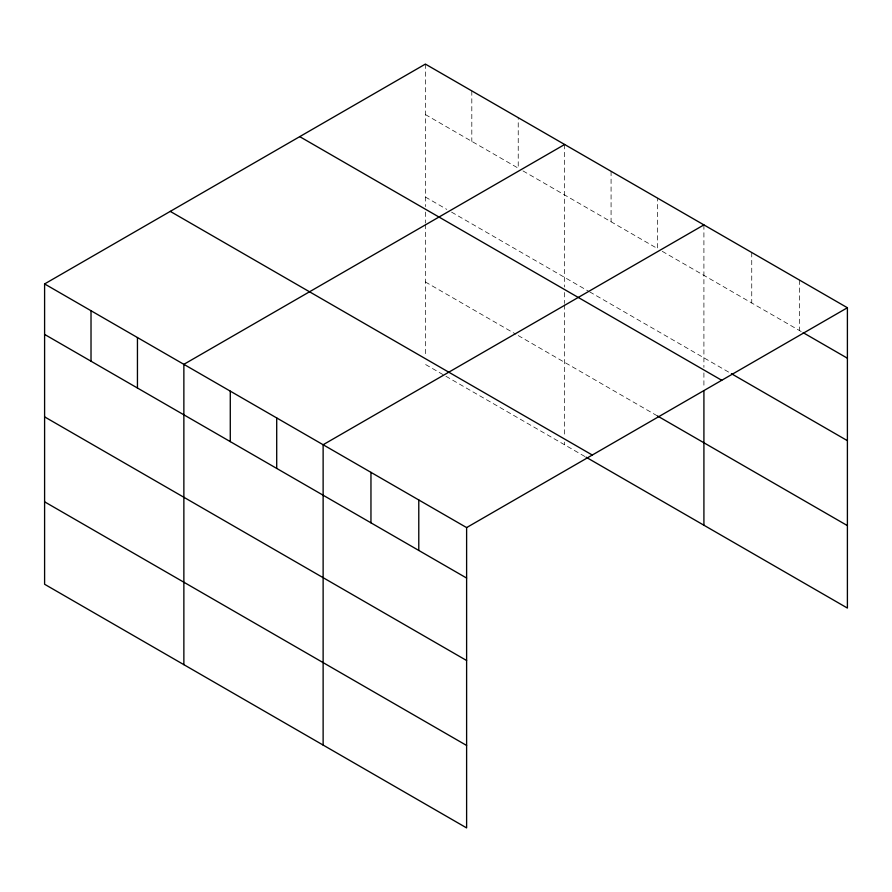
<?xml version="1.0" encoding="UTF-8"?>
<svg xmlns="http://www.w3.org/2000/svg" width="892" height="892" viewBox="0 0 892 892"><rect width="100%" height="100%" fill="white"/><g stroke="black" fill="none" stroke-linecap="round" stroke-linejoin="round"><path stroke-width="0.67" stroke-dasharray="4.46 3.34" d="M425.384 64.09L425.384 206.609M425.384 114.566L518.23 168.164L518.23 117.688M522.991 170.918L657.493 248.578L657.493 198.091M662.254 251.321L801.964 331.98M425.384 197.02L446.814 209.386M451.575 212.14L588.452 291.171M589.645 291.851L730.225 373.012M425.384 281.972L515.844 334.199M518.23 335.57L657.493 415.973M584.884 456.503L425.384 364.415L425.384 361.673M799.567 280.121L799.567 330.598M751.744 252.503L751.744 302.99M703.911 224.895L703.911 367.415M703.911 372.901L703.911 387.964M611.076 171.297L611.076 221.774M564.647 144.493L564.647 287.012M564.647 292.498L564.647 303.458M564.647 304.83L564.647 436.578M564.647 442.075L564.647 444.818M471.812 90.884L471.812 141.371M425.384 212.095L425.384 223.056M425.384 224.416L425.384 356.176"/><path stroke-width="1.34" d="M44.6 283.935L466.616 527.585L466.616 827.91L44.6 584.26L44.6 283.935L425.384 64.09L847.4 307.74L847.4 608.065L586.077 457.195M564.647 144.493L183.864 364.337L183.864 664.674M703.911 224.895L323.127 444.74L323.127 745.076M466.616 527.585L847.4 307.74M803.157 332.671L847.4 358.216M731.418 373.703L847.4 440.67M299.723 136.632L721.739 380.282M657.493 415.973L847.4 525.611M170.26 211.382L592.277 455.031M44.6 334.411L466.616 578.061M44.6 416.865L466.616 660.515M44.6 501.817L466.616 745.456M703.911 390.707L703.911 525.232M418.783 499.966L418.783 550.442M370.96 472.359L370.96 522.835M276.71 417.935L276.71 468.423M230.281 391.142L230.281 441.618M137.446 337.533L137.446 388.009M91.017 310.739L91.017 361.215"/></g></svg>
